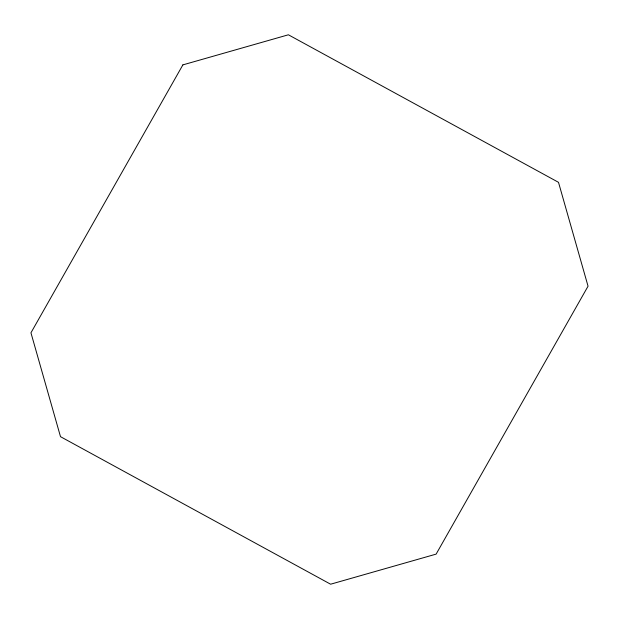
<?xml version="1.0" encoding="UTF-8"?>
<svg xmlns="http://www.w3.org/2000/svg" width="619" height="619" viewBox="0 0 619 619"><rect width="100%" height="100%" fill="white"/><g stroke="black" fill="none" stroke-linecap="round" stroke-linejoin="round"><path stroke-width="0.93" d="M182.876 64.879L30.95 332.805L60.5 436.674L330.608 584.212L436.124 554.121L588.05 286.195L558.5 182.326L288.392 34.788L182.876 64.879"/></g></svg>
